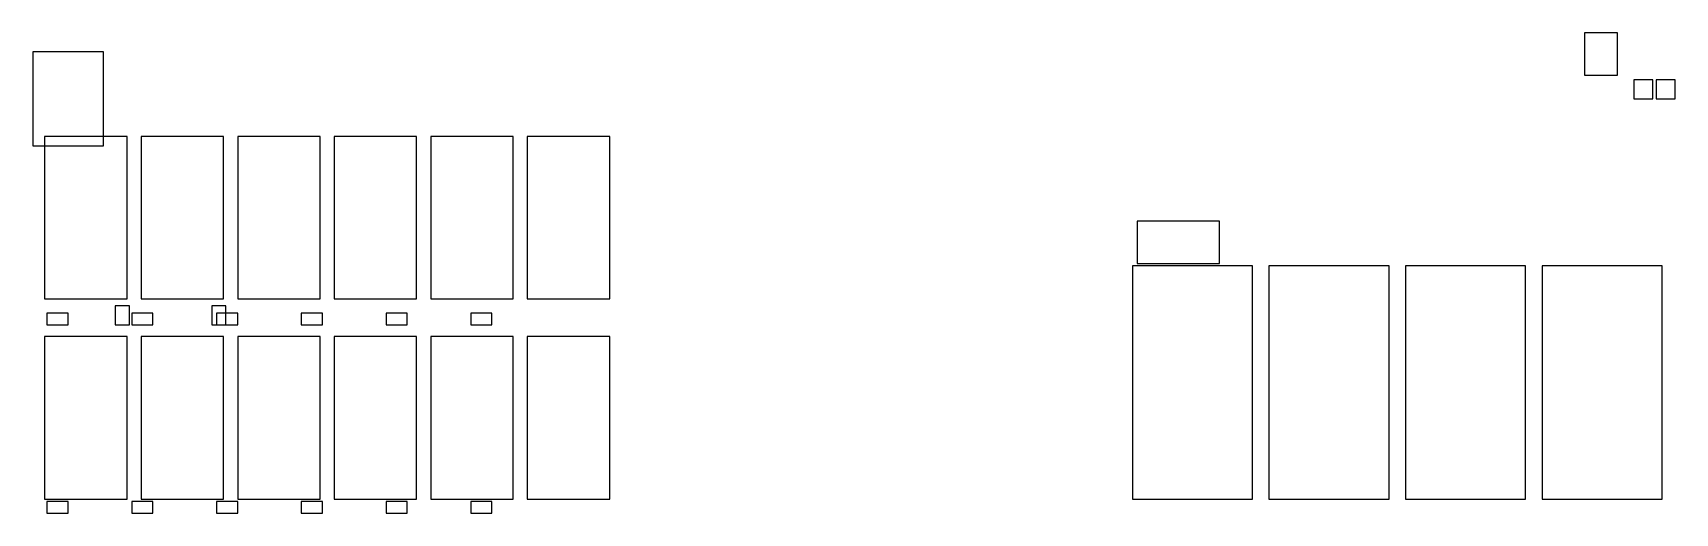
# Model space of a CAD drawing. Header units: metres. Extents: x 0.5 to 70.2, y 0.4 to 20.8.
import ezdxf

# ---------------------------------------------------------------- set-up
doc = ezdxf.new("R2010")
doc.units = ezdxf.units.M

msp = doc.modelspace()

# ---------------------------------------------------------------- linework, layer by layer
at = {"layer": 'EQ-ALIGN', "color": 7}
msp.add_lwpolyline([(47.4, 11), (50.9, 11), (50.9, 12.8), (47.4, 12.8), (47.4, 11)], dxfattribs=at)
at = {"layer": 'EQ-BATT', "color": 7}
msp.add_lwpolyline([(69.45, 18), (70.25, 18), (70.25, 18.8), (69.45, 18.8), (69.45, 18)], dxfattribs=at)
at = {"layer": 'EQ-CHARGE', "color": 7}
for points in [[(4, 8.4), (4.6, 8.4), (4.6, 9.2), (4, 9.2), (4, 8.4)], [(8.1, 8.4), (8.7, 8.4), (8.7, 9.2), (8.1, 9.2), (8.1, 8.4)]]:
    msp.add_lwpolyline(points, dxfattribs=at)
at = {"layer": 'EQ-COMP', "color": 7}
msp.add_lwpolyline([(66.4, 19), (67.8, 19), (67.8, 20.8), (66.4, 20.8), (66.4, 19)], dxfattribs=at)
at = {"layer": 'EQ-FLAM', "color": 7}
msp.add_lwpolyline([(68.5, 18), (69.3, 18), (69.3, 18.8), (68.5, 18.8), (68.5, 18)], dxfattribs=at)
at = {"layer": 'EQ-LIFT', "color": 7}
for points in [[(1, 9.5), (4.5, 9.5), (4.5, 16.4), (1, 16.4), (1, 9.5)], [(5.1, 9.5), (8.6, 9.5), (8.6, 16.4), (5.1, 16.4), (5.1, 9.5)], [(9.2, 9.5), (12.7, 9.5), (12.7, 16.4), (9.2, 16.4), (9.2, 9.5)], [(13.3, 9.5), (16.8, 9.5), (16.8, 16.4), (13.3, 16.4), (13.3, 9.5)], [(17.4, 9.5), (20.9, 9.5), (20.9, 16.4), (17.4, 16.4), (17.4, 9.5)], [(21.5, 9.5), (25, 9.5), (25, 16.4), (21.5, 16.4), (21.5, 9.5)], [(47.2, 1), (52.3, 1), (52.3, 10.9), (47.2, 10.9), (47.2, 1)], [(53, 1), (58.1, 1), (58.1, 10.9), (53, 10.9), (53, 1)], [(58.8, 1), (63.9, 1), (63.9, 10.9), (58.8, 10.9), (58.8, 1)], [(64.6, 1), (69.7, 1), (69.7, 10.9), (64.6, 10.9), (64.6, 1)], [(1, 1), (4.5, 1), (4.5, 7.9), (1, 7.9), (1, 1)], [(5.1, 1), (8.6, 1), (8.6, 7.9), (5.1, 7.9), (5.1, 1)], [(9.2, 1), (12.7, 1), (12.7, 7.9), (9.2, 7.9), (9.2, 1)], [(13.3, 1), (16.8, 1), (16.8, 7.9), (13.3, 7.9), (13.3, 1)], [(17.4, 1), (20.9, 1), (20.9, 7.9), (17.4, 7.9), (17.4, 1)], [(21.5, 1), (25, 1), (25, 7.9), (21.5, 7.9), (21.5, 1)]]:
    msp.add_lwpolyline(points, dxfattribs=at)
at = {"layer": 'EQ-TOOLBOX', "color": 7}
for points in [[(1.1, 8.4), (2, 8.4), (2, 8.9), (1.1, 8.9), (1.1, 8.4)], [(4.7, 8.4), (5.6, 8.4), (5.6, 8.9), (4.7, 8.9), (4.7, 8.4)], [(8.3, 8.4), (9.2, 8.4), (9.2, 8.9), (8.3, 8.9), (8.3, 8.4)], [(11.9, 8.4), (12.8, 8.4), (12.8, 8.9), (11.9, 8.9), (11.9, 8.4)], [(15.5, 8.4), (16.4, 8.4), (16.4, 8.9), (15.5, 8.9), (15.5, 8.4)], [(19.1, 8.4), (20, 8.4), (20, 8.9), (19.1, 8.9), (19.1, 8.4)], [(1.1, 0.4), (2, 0.4), (2, 0.9), (1.1, 0.9), (1.1, 0.4)], [(4.7, 0.4), (5.6, 0.4), (5.6, 0.9), (4.7, 0.9), (4.7, 0.4)], [(8.3, 0.4), (9.2, 0.4), (9.2, 0.9), (8.3, 0.9), (8.3, 0.4)], [(11.9, 0.4), (12.8, 0.4), (12.8, 0.9), (11.9, 0.9), (11.9, 0.4)], [(15.5, 0.4), (16.4, 0.4), (16.4, 0.9), (15.5, 0.9), (15.5, 0.4)], [(19.1, 0.4), (20, 0.4), (20, 0.9), (19.1, 0.9), (19.1, 0.4)]]:
    msp.add_lwpolyline(points, dxfattribs=at)
at = {"layer": 'EQ-WASH', "color": 7}
msp.add_lwpolyline([(0.5, 16), (3.5, 16), (3.5, 20), (0.5, 20), (0.5, 16)], dxfattribs=at)

doc.saveas('drawing.dxf')
